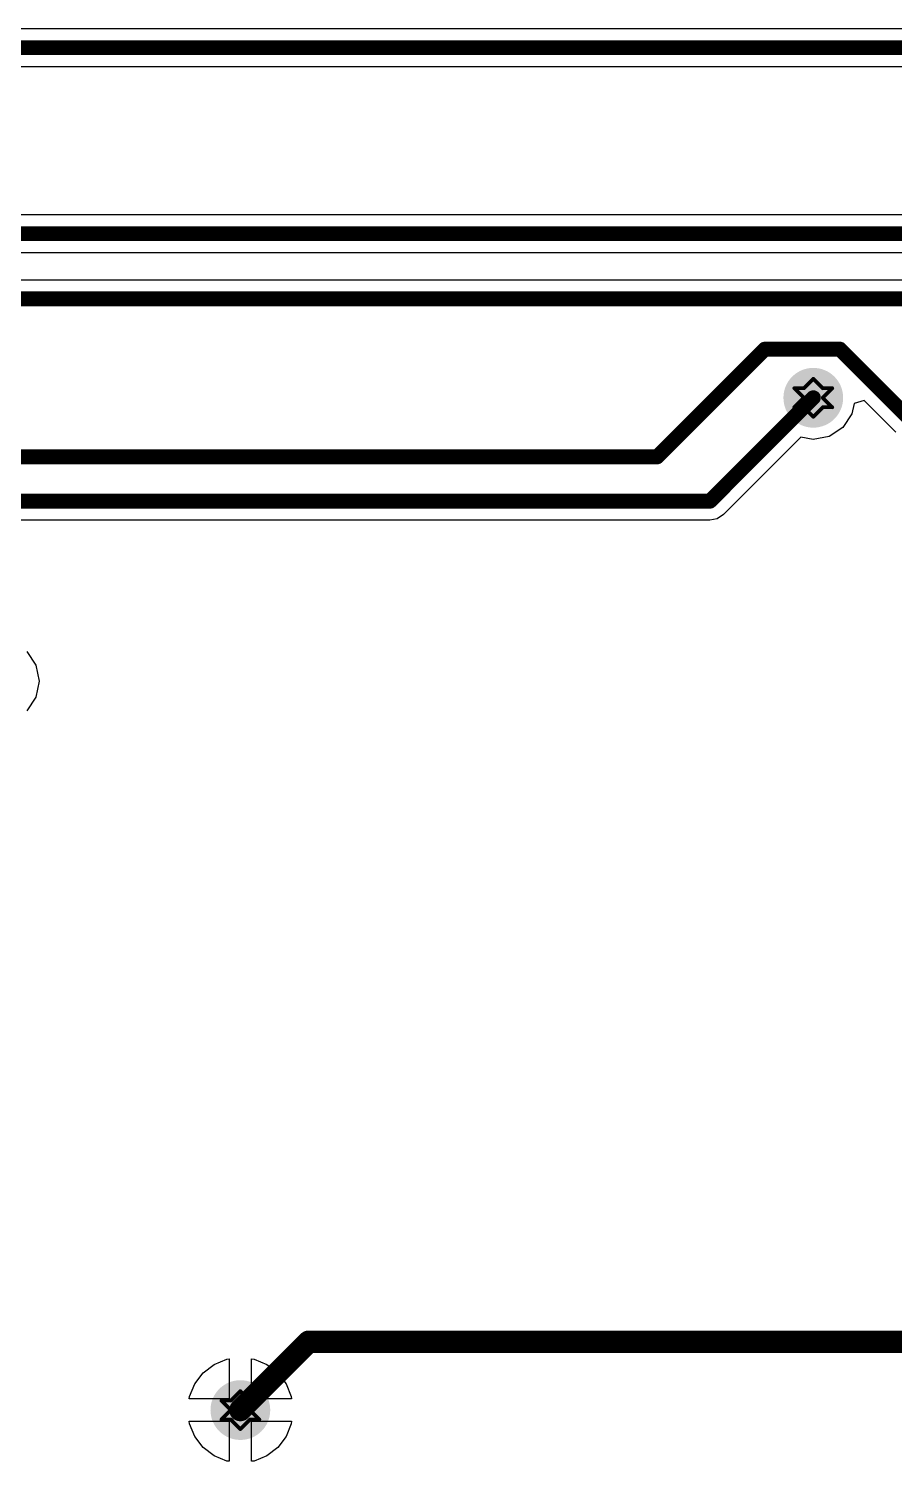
# Paper-space layout 'Лист1' of a CAD drawing. Header units: millimetres. Extents: x 0 to 594, y 0 to 420.
# Drawn here: x 411.77 to 434.93, y 278.18 to 316.5 of the extents above; entities that cross this region are included whole.
import ezdxf

# ---------------------------------------------------------------- set-up
doc = ezdxf.new("R2010")
doc.units = ezdxf.units.MM
doc.layers.add('BottomLayer', color=5, linetype='Continuous')
doc.layers.add('DrillDrawing', color=1, linetype='Continuous')

psp = doc.layouts.new('Лист1')

# ---------------------------------------------------------------- hatches: boundary and pattern name
at = {"layer": 'BottomLayer'}
h = psp.add_hatch(color=5, dxfattribs=at)
edge = h.paths.add_edge_path()
edge.add_arc((432.762, 306.627), 0.799, 0, 360, ccw=False)
h = psp.add_hatch(color=5, dxfattribs=at)
edge = h.paths.add_edge_path()
edge.add_arc((417.436, 279.554), 0.799, 0, 360, ccw=False)

# ---------------------------------------------------------------- linework, layer by layer
for p, q in [((383.98, 316.499), (446.954, 316.499)), ((446.954, 315.48), (383.98, 315.48)), ((403.608, 311.526), (459.396, 311.526)), ((459.606, 310.507), (403.819, 310.507)), ((406.619, 309.78), (475.647, 309.78)), ((434.126, 306.554), (433.851, 306.47)), ((434.969, 305.711), (434.126, 306.554)), ((433.797, 306.198), (433.554, 305.835)), ((433.851, 306.47), (433.797, 306.198)), ((433.554, 305.835), (433.19, 305.592)), ((432.428, 305.573), (430.356, 303.501)), ((432.762, 305.507), (432.428, 305.573)), ((433.19, 305.592), (432.762, 305.507)), ((430.356, 303.501), (430.191, 303.391)), ((429.996, 303.352), (391.358, 303.352)), ((430.191, 303.391), (429.996, 303.352)), ((411.726, 299.837), (411.968, 299.473)), ((411.968, 299.473), (412.054, 299.044)), ((412.054, 299.044), (411.968, 298.616)), ((411.968, 298.616), (411.726, 298.252)), ((416.731, 280.775), (417.071, 280.916)), ((417.071, 280.916), (417.137, 280.925)), ((417.137, 280.925), (417.137, 279.853)), ((417.736, 279.853), (417.736, 280.925)), ((417.736, 280.925), (417.801, 280.916)), ((417.801, 280.916), (418.142, 280.775)), ((416.215, 280.259), (416.439, 280.551)), ((416.439, 280.551), (416.731, 280.775)), ((418.142, 280.775), (418.434, 280.551)), ((418.434, 280.551), (418.658, 280.259)), ((416.074, 279.919), (416.215, 280.259)), ((418.658, 280.259), (418.799, 279.919)), ((416.065, 279.853), (416.074, 279.919)), ((417.137, 279.853), (416.065, 279.853)), ((418.807, 279.853), (417.736, 279.853)), ((418.799, 279.919), (418.807, 279.853)), ((416.074, 279.189), (416.065, 279.254)), ((416.065, 279.254), (417.137, 279.254)), ((416.215, 278.848), (416.074, 279.189)), ((417.137, 279.254), (417.137, 278.183)), ((417.736, 278.183), (417.736, 279.254)), ((417.736, 279.254), (418.807, 279.254)), ((418.799, 279.189), (418.658, 278.848)), ((418.807, 279.254), (418.799, 279.189)), ((416.439, 278.556), (416.215, 278.848)), ((418.658, 278.848), (418.434, 278.556)), ((416.731, 278.332), (416.439, 278.556)), ((417.071, 278.191), (416.731, 278.332)), ((417.137, 278.183), (417.071, 278.191)), ((417.801, 278.191), (417.736, 278.183)), ((418.142, 278.332), (417.801, 278.191)), ((418.434, 278.556), (418.142, 278.332))]:
    psp.add_line(p, q, dxfattribs=at)
for points, const_width in [([(447.935, 315.99), (382.999, 315.99)], 0.4), ([(459.606, 311.016), (403.608, 311.016)], 0.4), ([(475.647, 309.27), (406.619, 309.27)], 0.4), ([(431.463, 307.926), (428.584, 305.047)], 0.4), ([(433.475, 307.926), (431.463, 307.926)], 0.4), ([(435.329, 306.071), (433.475, 307.926)], 0.4), ([(432.762, 306.627), (429.996, 303.861)], 0.4), ([(428.584, 305.047), (405.351, 305.047)], 0.4), ([(429.996, 303.861), (390.377, 303.861)], 0.4), ([(419.263, 281.381), (417.436, 279.554)], 0.599), ([(438.114, 281.381), (419.263, 281.381)], 0.599)]:
    psp.add_lwpolyline(points, dxfattribs=dict(at, const_width=const_width))
for points, const_width in [([(431.563, 307.926, -1), (431.363, 307.926, -1)], 0.2), ([(431.563, 307.926, -1), (431.363, 307.926, -1)], 0.2), ([(433.575, 307.926, -1), (433.375, 307.926, -1)], 0.2), ([(433.575, 307.926, -1), (433.375, 307.926, -1)], 0.2), ([(432.862, 306.627, -1), (432.662, 306.627, -1)], 0.2), ([(428.684, 305.047, -1), (428.484, 305.047, -1)], 0.2), ([(428.684, 305.047, -1), (428.484, 305.047, -1)], 0.2), ([(430.096, 303.861, -1), (429.896, 303.861, -1)], 0.2), ([(430.096, 303.861, -1), (429.896, 303.861, -1)], 0.2), ([(419.413, 281.381, -1), (419.113, 281.381, -1)], 0.3), ([(419.413, 281.381, -1), (419.113, 281.381, -1)], 0.3), ([(417.586, 279.554, -1), (417.287, 279.554, -1)], 0.3)]:
    psp.add_lwpolyline(points, format="xyb", close=True, dxfattribs=dict(at, const_width=const_width))
at = {"layer": 'DrillDrawing', "const_width": 0.101}
for points in [[(432.508, 306.881), (432.254, 306.881)], [(432.508, 306.627), (432.254, 306.881)], [(432.762, 307.134), (432.508, 306.881)], [(433.015, 306.881), (432.762, 307.134)], [(433.269, 306.881), (433.015, 306.627)], [(433.269, 306.881), (433.015, 306.881)], [(432.508, 306.627), (432.254, 306.373)], [(433.269, 306.373), (433.015, 306.627)], [(432.508, 306.373), (432.254, 306.373)], [(432.762, 306.119), (432.508, 306.373)], [(433.015, 306.373), (432.762, 306.119)], [(433.269, 306.373), (433.015, 306.373)], [(417.436, 280.061), (417.183, 279.807)], [(417.69, 279.807), (417.436, 280.061)], [(417.183, 279.807), (416.929, 279.807)], [(417.183, 279.554), (416.929, 279.807)], [(417.944, 279.807), (417.69, 279.554)], [(417.944, 279.807), (417.69, 279.807)], [(417.183, 279.554), (416.929, 279.3)], [(417.183, 279.3), (416.929, 279.3)], [(417.436, 279.046), (417.183, 279.3)], [(417.69, 279.3), (417.436, 279.046)], [(417.944, 279.3), (417.69, 279.554)], [(417.944, 279.3), (417.69, 279.3)]]:
    psp.add_lwpolyline(points, dxfattribs=at)
at = {"layer": 'DrillDrawing', "const_width": 0.0507}
for points in [[(432.28, 306.881, -1), (432.229, 306.881, -1)], [(432.28, 306.881, -1), (432.229, 306.881, -1)], [(432.533, 306.881, -1), (432.483, 306.881, -1)], [(432.533, 306.881, -1), (432.483, 306.881, -1)], [(432.787, 307.134, -1), (432.736, 307.134, -1)], [(432.787, 307.134, -1), (432.736, 307.134, -1)], [(433.041, 306.881, -1), (432.99, 306.881, -1)], [(433.041, 306.881, -1), (432.99, 306.881, -1)], [(433.295, 306.881, -1), (433.244, 306.881, -1)], [(433.295, 306.881, -1), (433.244, 306.881, -1)], [(432.533, 306.627, -1), (432.483, 306.627, -1)], [(432.533, 306.627, -1), (432.483, 306.627, -1)], [(433.041, 306.627, -1), (432.99, 306.627, -1)], [(433.041, 306.627, -1), (432.99, 306.627, -1)], [(432.28, 306.373, -1), (432.229, 306.373, -1)], [(432.28, 306.373, -1), (432.229, 306.373, -1)], [(432.533, 306.373, -1), (432.483, 306.373, -1)], [(432.533, 306.373, -1), (432.483, 306.373, -1)], [(432.787, 306.119, -1), (432.736, 306.119, -1)], [(432.787, 306.119, -1), (432.736, 306.119, -1)], [(433.041, 306.373, -1), (432.99, 306.373, -1)], [(433.041, 306.373, -1), (432.99, 306.373, -1)], [(433.295, 306.373, -1), (433.244, 306.373, -1)], [(433.295, 306.373, -1), (433.244, 306.373, -1)], [(417.462, 280.061, -1), (417.411, 280.061, -1)], [(417.462, 280.061, -1), (417.411, 280.061, -1)], [(416.954, 279.807, -1), (416.904, 279.807, -1)], [(416.954, 279.807, -1), (416.904, 279.807, -1)], [(417.208, 279.807, -1), (417.157, 279.807, -1)], [(417.208, 279.807, -1), (417.157, 279.807, -1)], [(417.715, 279.807, -1), (417.665, 279.807, -1)], [(417.715, 279.807, -1), (417.665, 279.807, -1)], [(417.969, 279.807, -1), (417.918, 279.807, -1)], [(417.969, 279.807, -1), (417.918, 279.807, -1)], [(416.954, 279.3, -1), (416.904, 279.3, -1)], [(416.954, 279.3, -1), (416.904, 279.3, -1)], [(417.208, 279.554, -1), (417.157, 279.554, -1)], [(417.208, 279.554, -1), (417.157, 279.554, -1)], [(417.208, 279.3, -1), (417.157, 279.3, -1)], [(417.208, 279.3, -1), (417.157, 279.3, -1)], [(417.715, 279.554, -1), (417.665, 279.554, -1)], [(417.715, 279.554, -1), (417.665, 279.554, -1)], [(417.715, 279.3, -1), (417.665, 279.3, -1)], [(417.715, 279.3, -1), (417.665, 279.3, -1)], [(417.969, 279.3, -1), (417.918, 279.3, -1)], [(417.969, 279.3, -1), (417.918, 279.3, -1)], [(417.462, 279.046, -1), (417.411, 279.046, -1)], [(417.462, 279.046, -1), (417.411, 279.046, -1)]]:
    psp.add_lwpolyline(points, format="xyb", close=True, dxfattribs=at)

doc.saveas('drawing.dxf')
